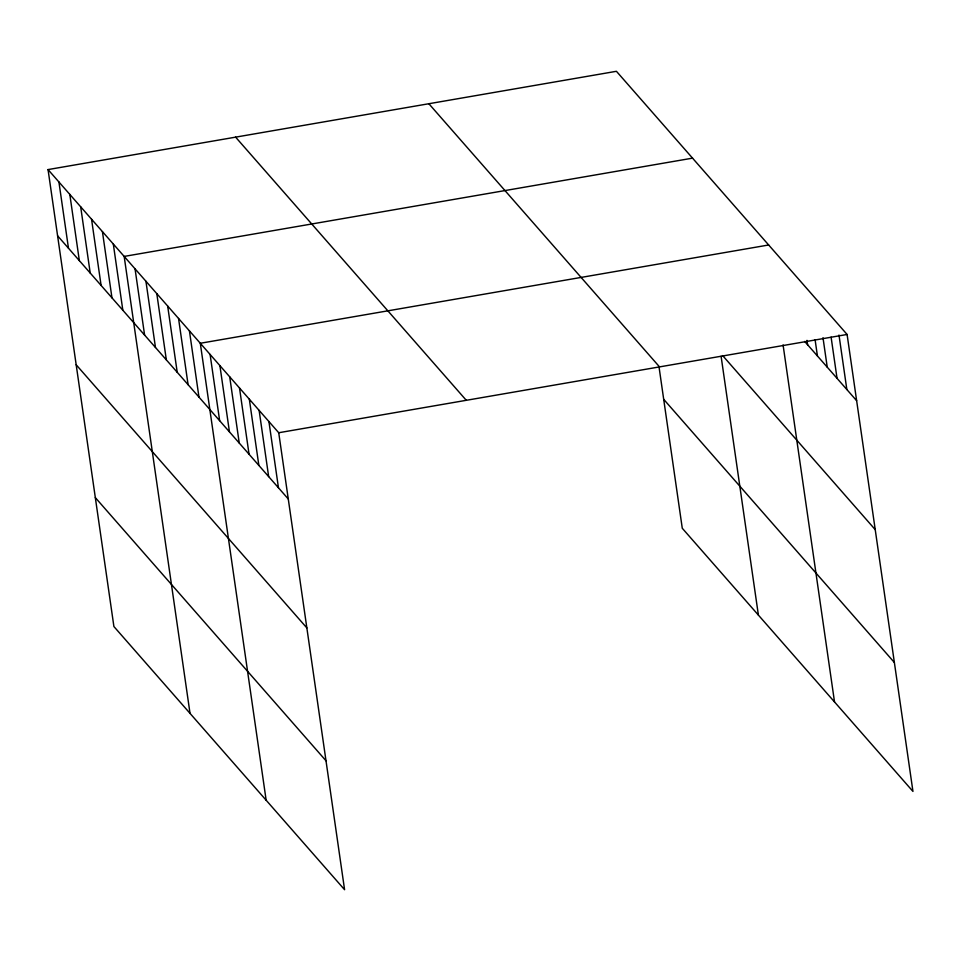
<?xml version="1.0" encoding="UTF-8"?>
<svg xmlns="http://www.w3.org/2000/svg" width="961" height="961" viewBox="0 0 961 961"><rect width="100%" height="100%" fill="white"/><g stroke="black" fill="none" stroke-linecap="round" stroke-linejoin="round"><path stroke-width="1.44" d="M48.05 169.58L278.726 432.738L344.579 889.706L113.903 626.536L48.05 169.58L616.421 71.294L847.097 334.464L912.95 791.42L682.274 528.262L659.018 366.85M692.545 158.145L124.173 256.419L190.026 713.386M768.668 244.983L200.296 343.269L266.149 800.225M278.726 432.738L847.097 334.464M804.681 341.431L856.647 400.701M722.648 355.582L875.231 529.643M428.858 103.728L659.534 366.898M663.691 399.32L894.367 662.489M235.613 137.147L466.289 400.305M57.6 235.817L288.276 498.987M76.171 364.76L306.847 627.917M95.319 497.606L325.995 760.764M838.989 335.053L846.845 389.517M831.097 337.119L837.043 378.334M822.988 337.707L827.241 367.15M815.096 339.774L817.427 355.966M806.988 340.362L807.624 344.783M783.071 344.927L834.52 701.95M721.098 356.279L758.397 615.1M268.924 421.555L278.462 487.804M259.122 410.371L268.66 476.608M249.319 399.187L258.857 465.424M239.505 388.004L249.055 454.241M229.703 376.82L239.253 443.057M219.901 365.636L229.451 431.873M210.099 354.453L219.649 420.69M189.425 330.86L198.963 397.097M178.542 318.451L188.092 384.7M167.67 306.042L177.22 372.291M156.799 293.634L166.337 359.882M145.928 281.237L155.466 347.474M135.045 268.828L144.594 335.065M113.302 244.01L122.84 310.259M102.419 231.613L111.969 297.85M91.547 219.204L101.097 285.441M80.676 206.795L90.214 273.032M69.805 194.386L79.343 260.635M58.921 181.977L68.471 248.226"/></g></svg>
